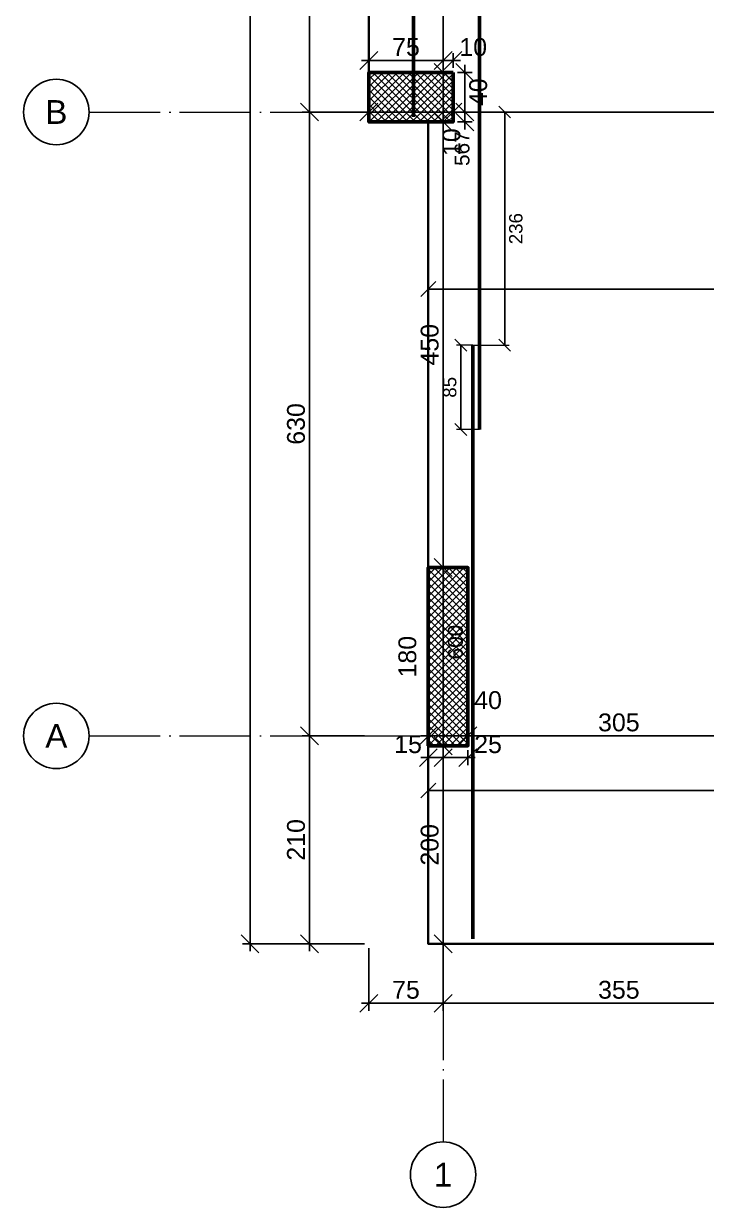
# Model space of a CAD drawing. Header units: millimetres. Extents: x -404 to 6018, y -5139 to 7890.
# Drawn here: x 3471 to 4161, y -5056 to -3861 of the extents above; entities that cross this region are included whole.
import ezdxf
from ezdxf.enums import TextEntityAlignment as Align

# ---------------------------------------------------------------- set-up
doc = ezdxf.new("R2010")
doc.units = ezdxf.units.MM
doc.linetypes.add('ZWCAD_ISO04W100', pattern=[30.5, 24, -3, 0.5, -3])
for name, color, linetype, lineweight in [('AXIS LINES', 255, 'ZWCAD_ISO04W100', 13), ('COLUMN', 140, 'Continuous', 53), ('SLAB', 3, 'Continuous', 35), ('WALL', 10, 'Continuous', 53)]:
    doc.layers.add(name, color=color, linetype=linetype, lineweight=lineweight)
for name, color, linetype in [('FW_AXIS', 7, 'Continuous'), ('FW_COLUMN_HATCH', 8, 'Continuous'), ('FW_DIM', 7, 'Continuous'), ('FW_WALL_HATCH', 8, 'Continuous'), ('REB_TOP_MESH_Y', 5, 'Continuous'), ('REB_TOP_MESH_Y_AXDIM', 5, 'Continuous'), ('REB_TOP_MESH_Y_LAP', 5, 'Continuous'), ('REB_TOP_MESH_Y_RANGE', 5, 'Continuous')]:
    doc.layers.add(name, color=color, linetype=linetype)
doc.styles.add('REBAR_TXT', font='arial.ttf')
doc.styles.get("Standard").update_dxf_attribs({"font": 'arial.ttf'})
doc.dimstyles.new('FW_DIM', dxfattribs={"dimtxt": 18, "dimasz": 9, "dimexe": 7.5, "dimexo": 4.5, "dimgap": 4.5, "dimtad": 1, "dimdec": 0, "dimtxsty": 'Standard', "dimtsz": 9, "dimcen": 2.5, "dimdle": 7.5, "dimclrd": 256, "dimclre": 256, "dimclrt": 7, "dimazin": 3, "dimtfac": 1, "dimtmove": 2, "dimatfit": 3})
doc.dimstyles.new('REBAR LAP', dxfattribs={"dimtxt": 13.5, "dimasz": 2.5, "dimexe": 4.5, "dimexo": 0, "dimgap": 4.5, "dimtad": 1, "dimdec": 0, "dimtxsty": 'Standard', "dimtsz": 6, "dimcen": 2.5, "dimclrd": 6, "dimclre": 6, "dimclrt": 7, "dimazin": 3, "dimtfac": 1, "dimtmove": 2, "dimatfit": 3, "dimlwd": 25, "dimlwe": 18})
doc.dimstyles.new('REBAR M-200', dxfattribs={"dimtxt": 15, "dimasz": 15, "dimexe": 25, "dimexo": 12.5, "dimgap": 10, "dimtad": 1, "dimdec": 0, "dimtxsty": 'Standard', "dimblk": 'NONE', "dimcen": 50, "dimse1": 1, "dimse2": 1, "dimclrd": 6, "dimclre": 6, "dimclrt": 7, "dimazin": 3, "dimtfac": 1, "dimtmove": 2, "dimatfit": 3, "dimldrblk": 'NONE', "dimlwd": 53})
doc.dimstyles.new('REBAR RANGE', dxfattribs={"dimtxt": 15, "dimasz": 2.5, "dimexe": 0, "dimexo": 0, "dimgap": 10, "dimtad": 1, "dimdec": 0, "dimtxsty": 'Standard', "dimtsz": 7.5, "dimcen": 2.5, "dimse1": 1, "dimse2": 1, "dimclrd": 6, "dimclre": 6, "dimclrt": 7, "dimazin": 3, "dimtfac": 1, "dimtmove": 2, "dimatfit": 3, "dimlwd": 25})

# ---------------------------------------------------------------- blocks, each defined once
blk = doc.blocks.new('*D1599')
at = {"color": 6, "lineweight": 53}
blk.add_line((3865, -3955.1), (3865, -3500.6), dxfattribs=at)
at = {"layer": 'Defpoints'}
for p in [(3865, -3500.6), (3865, -3955.1), (3865, -3955.1)]:
    blk.add_point(p, dxfattribs=at)
at = {"layer": 'REB_TOP_MESH_Y', "color": 7, "insert": (3847.5, -3727.9), "char_height": 15, "attachment_point": 5, "rotation": 90}
blk.add_mtext('454', dxfattribs=at)
blk = doc.blocks.new('_NONE')
blk = doc.blocks.new('*D1603')
at = {"color": 6, "lineweight": 53}
blk.add_line((3925, -4785.1), (3925, -4185.6), dxfattribs=at)
at = {"layer": 'Defpoints'}
for p in [(3925, -4185.6), (3925, -4785.1), (3925, -4785.1)]:
    blk.add_point(p, dxfattribs=at)
at = {"layer": 'REB_TOP_MESH_Y', "color": 7, "insert": (3907.5, -4485.4), "char_height": 15, "attachment_point": 5, "rotation": 90}
blk.add_mtext('600', dxfattribs=at)
blk = doc.blocks.new('*D1604')
at = {"color": 6, "lineweight": 53}
blk.add_line((3931.7, -4270.6), (3931.7, -3703.6), dxfattribs=at)
at = {"layer": 'Defpoints'}
for p in [(3931.7, -3703.6), (3931.7, -4270.6), (3931.7, -4270.6)]:
    blk.add_point(p, dxfattribs=at)
at = {"layer": 'REB_TOP_MESH_Y', "color": 7, "insert": (3914.2, -3987.1), "char_height": 15, "attachment_point": 5, "rotation": 90}
blk.add_mtext('567', dxfattribs=at)
blk = doc.blocks.new('_Oblique')
at = {"color": 0, "linetype": 'ByBlock', "lineweight": -2}
blk.add_line((-0.5, -0.5), (0.5, 0.5), dxfattribs=at)
blk = doc.blocks.new('*D1607')
at = {"color": 6, "lineweight": 18}
for p, q in [((3925, -4185.6), (3908.5, -4185.6)), ((3931.7, -4270.6), (3908.5, -4270.6))]:
    blk.add_line(p, q, dxfattribs=at)
at = {"color": 6, "lineweight": 25}
blk.add_line((3913, -4270.6), (3913, -4185.6), dxfattribs=at)
at = {"layer": 'Defpoints'}
for p in [(3925, -4185.6), (3913, -4270.6), (3931.7, -4270.6)]:
    blk.add_point(p, dxfattribs=at)
at = {"layer": 'REB_TOP_MESH_Y_LAP', "color": 6, "xscale": 12, "yscale": 12, "rotation": 90}
for p in [(3913, -4185.6), (3913, -4270.6)]:
    blk.add_blockref('_OBLIQUE', p, dxfattribs=at)
at = {"layer": 'REB_TOP_MESH_Y_LAP', "color": 7, "insert": (3901.7, -4228.1), "char_height": 13.5, "attachment_point": 5, "rotation": 90}
blk.add_mtext('85', dxfattribs=at)
blk = doc.blocks.new('*D1608')
at = {"color": 6, "lineweight": 18}
for p, q in [((3925, -3950.1), (3961.7, -3950.1)), ((3925, -4185.6), (3961.7, -4185.6))]:
    blk.add_line(p, q, dxfattribs=at)
at = {"color": 6, "lineweight": 25}
blk.add_line((3957.2, -3950.1), (3957.2, -4185.6), dxfattribs=at)
at = {"layer": 'Defpoints'}
for p in [(3925, -3950.1), (3957.2, -3950.1), (3925, -4185.6)]:
    blk.add_point(p, dxfattribs=at)
at = {"layer": 'REB_TOP_MESH_Y_AXDIM', "color": 6, "xscale": 12, "yscale": 12, "rotation": 90}
for p in [(3957.2, -3950.1), (3957.2, -4185.6)]:
    blk.add_blockref('_OBLIQUE', p, dxfattribs=at)
at = {"layer": 'REB_TOP_MESH_Y_AXDIM', "color": 7, "insert": (3968.5, -4067.9), "char_height": 13.5, "attachment_point": 5, "rotation": 90}
blk.add_mtext('236', dxfattribs=at)
blk = doc.blocks.new('*D1644')
at = {"color": 6, "lineweight": 25}
blk.add_line((3880, -4635.2), (4575, -4635.2), dxfattribs=at)
at = {"layer": 'Defpoints'}
for p in [(3880, -4635.2), (3880, -4635.2), (4575, -4635.2)]:
    blk.add_point(p, dxfattribs=at)
at = {"layer": 'REB_TOP_MESH_Y_RANGE', "color": 6, "xscale": 15, "yscale": 15}
for p in [(3880, -4635.2), (4575, -4635.2)]:
    blk.add_blockref('_OBLIQUE', p, dxfattribs=at)
at = {"layer": 'REB_TOP_MESH_Y_RANGE', "color": 7, "insert": (4227.5, -4617.7), "char_height": 15, "attachment_point": 5}
blk.add_mtext('695', dxfattribs=at)
blk = doc.blocks.new('*D1645')
at = {"color": 6, "lineweight": 25}
blk.add_line((3880, -4128.9), (4575, -4128.9), dxfattribs=at)
at = {"layer": 'Defpoints'}
for p in [(3880, -4128.9), (3880, -4128.9), (4575, -4128.9)]:
    blk.add_point(p, dxfattribs=at)
at = {"layer": 'REB_TOP_MESH_Y_RANGE', "color": 6, "xscale": 15, "yscale": 15}
for p in [(3880, -4128.9), (4575, -4128.9)]:
    blk.add_blockref('_OBLIQUE', p, dxfattribs=at)
at = {"layer": 'REB_TOP_MESH_Y_RANGE', "color": 7, "insert": (4227.5, -4111.4), "char_height": 15, "attachment_point": 5}
blk.add_mtext('695', dxfattribs=at)
blk = doc.blocks.new('*D1674')
for p, q in [((3880, -4594.6), (3880, -4609.6)), ((3895, -4594.6), (3895, -4609.6)), ((3872.5, -4602.1), (3902.5, -4602.1))]:
    blk.add_line(p, q)
at = {"layer": 'Defpoints'}
for p in [(3880, -4590.1), (3895, -4590.1), (3880, -4602.1)]:
    blk.add_point(p, dxfattribs=at)
at = {"layer": 'FW_DIM', "xscale": 18, "yscale": 18}
for p in [(3880, -4602.1), (3895, -4602.1)]:
    blk.add_blockref('_OBLIQUE', p, dxfattribs=at)
at = {"layer": 'FW_DIM', "color": 7, "insert": (3859.6, -4588.6), "char_height": 18, "attachment_point": 5}
blk.add_mtext('15', dxfattribs=at)
blk = doc.blocks.new('*D1675')
for p, q in [((3895, -4594.6), (3895, -4609.6)), ((3920, -4594.6), (3920, -4609.6)), ((3887.5, -4602.1), (3927.5, -4602.1))]:
    blk.add_line(p, q)
at = {"layer": 'Defpoints'}
for p in [(3895, -4590.1), (3920, -4590.1), (3895, -4602.1)]:
    blk.add_point(p, dxfattribs=at)
at = {"layer": 'FW_DIM', "xscale": 18, "yscale": 18}
for p in [(3895, -4602.1), (3920, -4602.1)]:
    blk.add_blockref('_OBLIQUE', p, dxfattribs=at)
at = {"layer": 'FW_DIM', "color": 7, "insert": (3940.4, -4588.6), "char_height": 18, "attachment_point": 5}
blk.add_mtext('25', dxfattribs=at)
blk = doc.blocks.new('*D1726')
for p, q in [((3820, -3905.6), (3820, -3890.6)), ((3895, -3905.6), (3895, -3890.6)), ((3812.5, -3898.1), (3902.5, -3898.1))]:
    blk.add_line(p, q)
at = {"layer": 'Defpoints'}
for p in [(3820, -3898.1), (3820, -3910.1), (3895, -3910.1)]:
    blk.add_point(p, dxfattribs=at)
at = {"layer": 'FW_DIM', "xscale": 18, "yscale": 18}
for p in [(3820, -3898.1), (3895, -3898.1)]:
    blk.add_blockref('_OBLIQUE', p, dxfattribs=at)
at = {"layer": 'FW_DIM', "color": 7, "insert": (3857.5, -3884.6), "char_height": 18, "attachment_point": 5}
blk.add_mtext('75', dxfattribs=at)
blk = doc.blocks.new('*D1727')
for p, q in [((3895, -3905.6), (3895, -3890.6)), ((3905, -3905.6), (3905, -3890.6)), ((3887.5, -3898.1), (3912.5, -3898.1))]:
    blk.add_line(p, q)
at = {"layer": 'Defpoints'}
for p in [(3895, -3898.1), (3895, -3910.1), (3905, -3910.1)]:
    blk.add_point(p, dxfattribs=at)
at = {"layer": 'FW_DIM', "xscale": 18, "yscale": 18}
for p in [(3895, -3898.1), (3905, -3898.1)]:
    blk.add_blockref('_OBLIQUE', p, dxfattribs=at)
at = {"layer": 'FW_DIM', "color": 7, "insert": (3925.4, -3884.6), "char_height": 18, "attachment_point": 5}
blk.add_mtext('10', dxfattribs=at)
blk = doc.blocks.new('*D1728')
for p, q in [((3917, -3967.6), (3917, -3942.6)), ((3909.5, -3950.1), (3924.5, -3950.1)), ((3909.5, -3960.1), (3924.5, -3960.1))]:
    blk.add_line(p, q)
at = {"layer": 'Defpoints'}
for p in [(3905, -3950.1), (3905, -3960.1), (3917, -3960.1)]:
    blk.add_point(p, dxfattribs=at)
at = {"layer": 'FW_DIM', "xscale": 18, "yscale": 18, "rotation": 90}
for p in [(3917, -3950.1), (3917, -3960.1)]:
    blk.add_blockref('_OBLIQUE', p, dxfattribs=at)
at = {"layer": 'FW_DIM', "color": 7, "insert": (3903.5, -3980.5), "char_height": 18, "attachment_point": 5, "rotation": 90}
blk.add_mtext('10', dxfattribs=at)
blk = doc.blocks.new('*D1729')
for p, q in [((3917, -3957.6), (3917, -3902.6)), ((3909.5, -3910.1), (3924.5, -3910.1)), ((3909.5, -3950.1), (3924.5, -3950.1))]:
    blk.add_line(p, q)
at = {"layer": 'Defpoints'}
for p in [(3905, -3910.1), (3905, -3950.1), (3917, -3950.1)]:
    blk.add_point(p, dxfattribs=at)
at = {"layer": 'FW_DIM', "xscale": 18, "yscale": 18, "rotation": 90}
for p in [(3917, -3910.1), (3917, -3950.1)]:
    blk.add_blockref('_OBLIQUE', p, dxfattribs=at)
at = {"layer": 'FW_DIM', "color": 7, "insert": (3930.5, -3930.1), "char_height": 18, "attachment_point": 5, "rotation": 90}
blk.add_mtext('40', dxfattribs=at)
blk = doc.blocks.new('*D1750')
for p, q in [((3880, -4575.6), (3880, -4572.6)), ((3920, -4575.6), (3920, -4572.6)), ((3872.5, -4580.1), (3927.5, -4580.1))]:
    blk.add_line(p, q)
at = {"layer": 'Defpoints'}
for p in [(3880, -4580.1), (3880, -4580.1), (3920, -4580.1)]:
    blk.add_point(p, dxfattribs=at)
at = {"layer": 'FW_DIM', "xscale": 18, "yscale": 18}
for p in [(3880, -4580.1), (3920, -4580.1)]:
    blk.add_blockref('_OBLIQUE', p, dxfattribs=at)
at = {"layer": 'FW_DIM', "color": 7, "insert": (3940.4, -4544.1), "char_height": 18, "attachment_point": 5}
blk.add_mtext('40', dxfattribs=at)
blk = doc.blocks.new('*D1757')
for p, q in [((3820, -3945.6), (3820, -3942.6)), ((3905, -3945.6), (3905, -3942.6)), ((3812.5, -3950.1), (3912.5, -3950.1))]:
    blk.add_line(p, q)
at = {"layer": 'Defpoints'}
for p in [(3820, -3950.1), (3820, -3950.1), (3905, -3950.1)]:
    blk.add_point(p, dxfattribs=at)
at = {"layer": 'FW_DIM', "xscale": 18, "yscale": 18}
for p in [(3820, -3950.1), (3905, -3950.1)]:
    blk.add_blockref('_OBLIQUE', p, dxfattribs=at)
blk = doc.blocks.new('*D1800')
for p, q in [((3895, -3967.6), (3895, -3902.6)), ((3890.5, -3910.1), (3887.5, -3910.1)), ((3890.5, -3960.1), (3887.5, -3960.1))]:
    blk.add_line(p, q)
at = {"layer": 'Defpoints'}
for p in [(3895, -3910.1), (3895, -3960.1), (3895, -3960.1)]:
    blk.add_point(p, dxfattribs=at)
at = {"layer": 'FW_DIM', "xscale": 18, "yscale": 18, "rotation": 90}
for p in [(3895, -3910.1), (3895, -3960.1)]:
    blk.add_blockref('_OBLIQUE', p, dxfattribs=at)

msp = doc.modelspace()

# ---------------------------------------------------------------- hatches: boundary and pattern name
at = {"layer": 'FW_COLUMN_HATCH'}
h = msp.add_hatch(dxfattribs=at)
h.set_pattern_fill('ANSI37', scale=1.6)
h.paths.add_polyline_path([(3905, -3910.1), (3905, -3960.1), (3820, -3960.1), (3820, -3910.1), (3905, -3910.1), (3905, -3910.1)])
at = {"layer": 'FW_WALL_HATCH'}
h = msp.add_hatch(dxfattribs=at)
h.set_pattern_fill('ANSI37', scale=1.6)
h.paths.add_polyline_path([(3880, -4590.1), (3880, -4410.1), (3920, -4410.1), (3920, -4590.1), (3880, -4590.1)])

# ---------------------------------------------------------------- linework, layer by layer
at = {"layer": 'AXIS LINES', "color": 0, "ltscale": 3}
for points in [[(3895, -1450.1), (3895, -4990.2)], [(3537.4, -3950.1), (5952.4, -3950.1)], [(3537.4, -4580.1), (5952.4, -4580.1)]]:
    msp.add_lwpolyline(points, dxfattribs=at)
at = {"layer": 'COLUMN', "ltscale": 0.08}
msp.add_lwpolyline([(3905, -3910.1), (3905, -3960.1), (3820, -3960.1), (3820, -3910.1), (3905, -3910.1)], dxfattribs=at)
at = {"layer": 'FW_AXIS'}
for centre in [(3504.4, -3950.1), (3504.4, -4580.1), (3895, -5023.2)]:
    msp.add_circle(centre, 33, dxfattribs=at)
at = {"layer": 'SLAB', "ltscale": 0.08}
msp.add_lwpolyline([(4464.9, -2640.1), (4464.9, -3100.1), (4385, -3100.1), (4385.1, -3060.7), (3920.1, -3060.1), (3920.1, -3180.1), (3820, -3180.1), (3820, -3910.1), (3820, -3960.1), (3880, -3960.1), (3880, -4790.1), (4580.1, -4790.1), (4580.1, -4590.1), (4730, -4590.1), (4730, -4790), (5430, -4790)], dxfattribs=at)
at = {"layer": 'WALL', "ltscale": 0.08}
msp.add_lwpolyline([(3880, -4590.1), (3880, -4410.1), (3920, -4410.1), (3920, -4590.1)], close=True, dxfattribs=at)

# ---------------------------------------------------------------- texts
at = {"layer": 'FW_AXIS', "color": 7, "style": 'REBAR_TXT'}
for s, p in [('B', (3504.4, -3950.1)), ('A', (3504.4, -4580.1)), ('1', (3895, -5023.2))]:
    msp.add_text(s, height=24, dxfattribs=at).set_placement(p, align=Align.MIDDLE_CENTER)

# ---------------------------------------------------------------- dimensions: what is measured, and where the dimension line sits
at = {"layer": 'FW_DIM'}
for base, p1, p2 in [((3700, -4790.1), (3820, -4790.1), (3820, -1650)), ((3760, -3950.1), (3820, -3950.1), (3820, -3510.1)), ((3760, -4580.1), (3820, -4580.1), (3820, -3950.1)), ((3760, -4790.1), (3820, -4790.1), (3820, -4580.1))]:
    msp.add_linear_dim(base=base, p1=p1, p2=p2, angle=90, dimstyle='FW_DIM', dxfattribs=at).render()
for base, p1, p2, location, text in [((3895, -3910.1), (3895, -3910.1), (3895, -3615.1), (3881.5, -3762.6), '295'), ((3895, -4410.1), (3895, -4410.1), (3895, -3960.1), (3881.5, -4185.1), '450'), ((3895, -4590.1), (3895, -4590.1), (3895, -4410.1), (3859, -4500.1), '180'), ((3895, -4790.1), (3895, -4790.1), (3895, -4590.1), (3881.5, -4690.1), '200')]:
    msp.add_linear_dim(base=base, p1=p1, p2=p2, angle=90, location=location, text=text, dimstyle='FW_DIM', override={"dimtmove": 2}, dxfattribs=at).render()
for base, p1, p2, text, picture, middle in [((3820, -3898.1), (3820, -3910.1), (3895, -3910.1), '75', '*D1726', (3857.5, -3884.6)), ((3895, -3898.1), (3895, -3910.1), (3905, -3910.1), '10', '*D1727', (3925.4, -3884.6)), ((3820, -3950.1), (3820, -3950.1), (3905, -3950.1), ' ', '*D1757', (3862.5, -3950.1)), ((3880, -4580.1), (3880, -4580.1), (3920, -4580.1), '40', '*D1750', (3940.4, -4544.1)), ((3880, -4602.1), (3880, -4590.1), (3895, -4590.1), '15', '*D1674', (3859.6, -4588.6)), ((3895, -4602.1), (3895, -4590.1), (3920, -4590.1), '25', '*D1675', (3940.4, -4588.6))]:
    dim = msp.add_linear_dim(base=base, p1=p1, p2=p2, text=text, dimstyle='FW_DIM', override={"dimtmove": 2}, dxfattribs=at)
    dim.commit()
    dim.dimension.update_dxf_attribs({"geometry": picture, "text_midpoint": middle, "dimtype": 160})
for base, p1, p2, text, picture, middle in [((3895, -3960.1), (3895, -3960.1), (3895, -3910.1), ' ', '*D1800', (3895, -3935.1)), ((3917, -3950.1), (3905, -3950.1), (3905, -3910.1), '40', '*D1729', (3930.5, -3930.1)), ((3917, -3960.1), (3905, -3960.1), (3905, -3950.1), '10', '*D1728', (3903.5, -3980.5))]:
    dim = msp.add_linear_dim(base=base, p1=p1, p2=p2, angle=90, text=text, dimstyle='FW_DIM', override={"dimtmove": 2}, dxfattribs=at)
    dim.commit()
    dim.dimension.update_dxf_attribs({"geometry": picture, "text_midpoint": middle, "dimtype": 160})
for base, p1, p2, location, text in [((3905, -3950.1), (3905, -3950.1), (4795, -3950.1), (4350, -3936.6), '890'), ((3920, -4580.1), (3920, -4580.1), (4225, -4580.1), (4072.5, -4566.6), '305')]:
    msp.add_linear_dim(base=base, p1=p1, p2=p2, location=location, text=text, dimstyle='FW_DIM', override={"dimtmove": 2}, dxfattribs=at).render()
for base, p1, p2 in [((3820, -4850.1), (3820, -4790.1), (3895, -4790.1)), ((3895, -4850.1), (3895, -4790.1), (4250, -4790.1))]:
    msp.add_linear_dim(base=base, p1=p1, p2=p2, dimstyle='FW_DIM', dxfattribs=at).render()
at = {"layer": 'REB_TOP_MESH_Y'}
for base, p1, p2, picture, middle in [((3864.986936, -3955.1117278), (3864.986936, -3955.1117278), (3864.986936, -3500.6117278), '*D1599', (3847.486936, -3727.8617278)), ((3931.7, -4270.6), (3931.7, -4270.6), (3931.7, -3703.6), '*D1604', (3914.2, -3987.1)), ((3924.986936, -4785.1117278), (3924.986936, -4785.1117278), (3924.986936, -4185.6117278), '*D1603', (3907.486936, -4485.3617278))]:
    dim = msp.add_linear_dim(base=base, p1=p1, p2=p2, angle=90, dimstyle='REBAR M-200', dxfattribs=at)
    dim.commit()
    dim.dimension.update_dxf_attribs({"geometry": picture, "text_midpoint": middle})
at = {"layer": 'REB_TOP_MESH_Y_AXDIM'}
dim = msp.add_linear_dim(base=(3957.236936, -3950.1117278), p1=(3924.986936, -3950.1117278), p2=(3924.986936, -4185.6117278), angle=90, dimstyle='REBAR LAP', dxfattribs=at)
dim.commit()
dim.dimension.update_dxf_attribs({"geometry": '*D1608', "text_midpoint": (3968.486936, -4067.8617278)})
at = {"layer": 'REB_TOP_MESH_Y_LAP'}
dim = msp.add_linear_dim(base=(3913, -4270.6), p1=(3931.7, -4270.6), p2=(3925, -4185.6), angle=90, dimstyle='REBAR LAP', dxfattribs=at)
dim.commit()
dim.dimension.update_dxf_attribs({"geometry": '*D1607', "text_midpoint": (3901.7, -4228.1)})
at = {"layer": 'REB_TOP_MESH_Y_RANGE'}
for base, p1, p2, picture, middle in [((3880, -4128.9), (3880, -4128.9), (4575, -4128.9), '*D1645', (4227.5, -4111.4)), ((3880, -4635.2), (3880, -4635.2), (4575, -4635.2), '*D1644', (4227.5, -4617.7))]:
    dim = msp.add_linear_dim(base=base, p1=p1, p2=p2, dimstyle='REBAR RANGE', dxfattribs=at)
    dim.commit()
    dim.dimension.update_dxf_attribs({"geometry": picture, "text_midpoint": middle})

doc.saveas('drawing.dxf')
